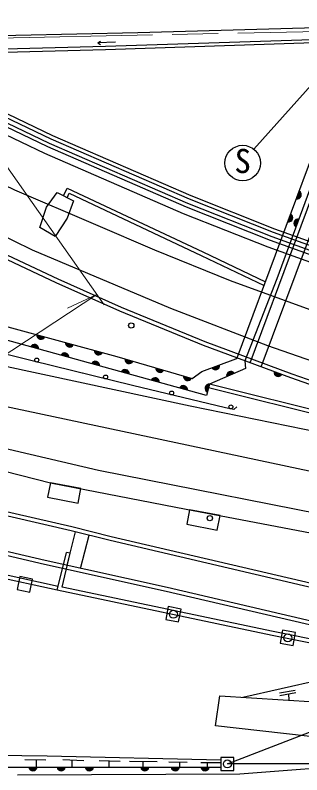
# Model space of a CAD drawing. Units: millimetres at full size, sheet at 1:1000; details may follow other scales. Extents: x -26383562 to 680000, y -222580654 to 380000.
# Drawn here: x 186294 to 208069, y 242516 to 300212 of the extents above; entities that cross this region are included whole.
import ezdxf
from ezdxf.enums import TextEntityAlignment as Align

# ---------------------------------------------------------------- set-up
doc = ezdxf.new("R2010")
doc.units = ezdxf.units.MM
doc.header["$LTSCALE"] = 1000
doc.linetypes.add('CHAIN', pattern=[18.5, 12, -1.5, 3.5, -1.5])
for name, color, linetype, lineweight in [('M-BGD', 7, 'Continuous', 25), ('M-BGD-EXST', 7, 'Continuous', 25), ('M-BMK', 2, 'CHAIN', 13), ('M-STR-HTXT', 7, 'Continuous', 13), ('M-STR-STR3', 7, 'Continuous', 25), ('M-STR-STRC', 7, 'Continuous', 25)]:
    doc.layers.add(name, color=color, linetype=linetype, lineweight=lineweight)
doc.styles.add('ＭＳ ゴシック', font='')
doc.styles.get('ＭＳ ゴシック').set_extended_font_data('MS Gothic')

msp = doc.modelspace()

# ---------------------------------------------------------------- hatches: boundary and pattern name
at = {"layer": 'M-BGD'}
for points in [[(207874, 286840), (207655, 286254, 0.84072)], [(207226, 285106), (207007, 284519, 0.84072)], [(207624, 284131), (207841, 284718, 0.84072)], [(188540, 275776), (187937, 275940, 0.84072)], [(190707, 275187), (190103, 275351, 0.84072)], [(187464, 275017), (188067, 274851, 0.84072)], [(192916, 274587), (192312, 274751, 0.84072)], [(189772, 274381), (190375, 274214, 0.84072)], [(195236, 273934), (194635, 274108, 0.84072)], [(192093, 273741), (192697, 273574, 0.84072)], [(201824, 273653), (201235, 273440, 0.84072)], [(194357, 273116), (194961, 272950, 0.84072)], [(197581, 273254), (196980, 273428, 0.84072)], [(202364, 272765), (202937, 273016, 0.84072)], [(206547, 272930), (205961, 273147, 0.84072)], [(196635, 272488), (197238, 272322, 0.84072)], [(199687, 272643), (199086, 272818, 0.84072)], [(198783, 271896), (199386, 271730, 0.84072)], [(200900, 271587), (201057, 272192, 0.84072)], [(187952, 243087), (187326, 243088, 0.84072)], [(190099, 243083), (189473, 243084, 0.84072)], [(192245, 243084), (191619, 243084, 0.84072)], [(196457, 243084), (195832, 243084, 0.84072)], [(198767, 243084), (198141, 243084, 0.84072)], [(201031, 243084), (200405, 243084, 0.84072)]]:
    msp.add_hatch(color=256, dxfattribs=at).paths.add_polyline_path(points)

# ---------------------------------------------------------------- linework, layer by layer
for p, q in [((192561, 298104), (192785, 297988)), ((204992, 273506), (211926, 292158)), ((203060, 274100), (203149, 274188)), ((190472, 259342), (190180, 259412)), ((202417, 243342), (220162, 250236)), ((206364, 248732), (207570, 248953)), ((206398, 248547), (207603, 248768)), ((207097, 248178), (207080, 248672)), ((187019, 243673), (188628, 243652)), ((187902, 243087), (187909, 243661)), ((189902, 243668), (191514, 243614)), ((190614, 243084), (190632, 243643)), ((192675, 243605), (194264, 243540)), ((193426, 243084), (193446, 243573)), ((194966, 243540), (197087, 243517)), ((196019, 243084), (196026, 243528)), ((197979, 243498), (199355, 243475)), ((198796, 243084), (198803, 243484)), ((200392, 243447), (201917, 243447)), ((200901, 243084), (200901, 243447))]:
    msp.add_line(p, q, dxfattribs=at)
for points in [[(282467, 266293), (276825, 266781), (267495, 267723), (258905, 268933), (252931, 269973), (244373, 271552), (237473, 273094), (227807, 275635), (222168, 277387), (213447, 280324), (205702, 283102), (199301, 285641), (188766, 290205), (179778, 294514), (173385, 297908), (166280, 301852), (151637, 310760), (145598, 314868), (141368, 317826), (137336, 320767), (131533, 325280), (124223, 331299), (118744, 336060), (113198, 341180)], [(208993, 282235), (205806, 283378), (199414, 285914), (188889, 290474), (179911, 294777), (173526, 298167), (166428, 302108), (151797, 311008), (145766, 315111), (141539, 318066), (137514, 321003), (131718, 325511), (124414, 331524), (118942, 336280), (113432, 341366)], [(244506, 272175), (237623, 273712), (227982, 276247), (222364, 277993), (213656, 280925), (205926, 283697), (199545, 286229), (189030, 290784), (180065, 295082), (173689, 298467), (166599, 302403), (151982, 311295), (145960, 315391), (141738, 318343), (137719, 321275), (131931, 325777), (124634, 331785), (119169, 336534), (114244, 341080)], [(244567, 272462), (237693, 273998), (228063, 276530), (222455, 278272), (213753, 281203), (206030, 283972), (199658, 286501), (189152, 291052), (180197, 295344), (173829, 298725), (166747, 302657), (152141, 311542), (146126, 315633), (141908, 318583), (137896, 321510), (132114, 326006), (124824, 332009), (119365, 336753), (114462, 341279)], [(141119, 308101), (142331, 307273), (148859, 302821), (152157, 300665), (155452, 298558), (157798, 297071), (163063, 293858), (166433, 291924), (173738, 287884), (176878, 286234), (183544, 282998), (189522, 280178), (194335, 278041), (200695, 275427), (207313, 272976), (214878, 270332), (222161, 268006), (228693, 266105), (235943, 264242), (240532, 263207), (245420, 262155)], [(140945, 307846), (142157, 307018), (148688, 302564), (151989, 300406), (155286, 298297), (157635, 296809), (162905, 293592), (166281, 291654), (173591, 287612), (176738, 285958), (183411, 282719), (189393, 279897), (194214, 277757), (200582, 275139), (207209, 272685), (214780, 270038), (222071, 267710), (228611, 265807), (235870, 263941), (240465, 262905), (245354, 261852)], [(212000, 298453), (193152, 297837), (176864, 297409)], [(212000, 298203), (193159, 297587), (176871, 297159)], [(193907, 298162), (192561, 298104), (192774, 298240)], [(203149, 274188), (209802, 292003), (212000, 297716)], [(212624, 297716), (206176, 280196), (203750, 273966)], [(204150, 273818), (211095, 292449), (213092, 291750)], [(189966, 286483), (190242, 287085), (200556, 282242), (205309, 279972)], [(190234, 286347), (190388, 286685), (200428, 281971), (205204, 279689)], [(162126, 283200), (165823, 282068), (181145, 277786), (194019, 274287), (199746, 272626), (200464, 273161), (203060, 274100)], [(203750, 273966), (203786, 273388), (201057, 272192), (200985, 271901), (200828, 271332), (186477, 275289), (162215, 282039), (159630, 282578)], [(203125, 270467), (202907, 270266), (202268, 270384), (195209, 272075), (187590, 273949), (177480, 276464), (162037, 280216), (161226, 280594), (160675, 280976), (160192, 281581), (159630, 282578)], [(157198, 268261), (157292, 269410), (157405, 270047), (157693, 270538), (158235, 271105), (158959, 271554), (159745, 271819), (160530, 271829), (161091, 271727), (173678, 268600), (188968, 264704), (199293, 262698), (213505, 259983), (231666, 256828), (232459, 256498), (233173, 256007), (233749, 255314), (234130, 254500), (234307, 253727), (234325, 253046), (234125, 252983)], [(255268, 259356), (244954, 260733), (229726, 262867), (215726, 267767), (210529, 269518), (200985, 271901)], [(255162, 259673), (244995, 261030), (229797, 263160), (215823, 268051), (210613, 269806), (201057, 272192)], [(189490, 256534), (179681, 258671), (176513, 259430), (177264, 262772)], [(189554, 256827), (179748, 258964), (176871, 259653), (177557, 262707)], [(218100, 250632), (205825, 253100), (189490, 256534), (190180, 259412)], [(218231, 250912), (205886, 253393), (189853, 256764), (190472, 259342)], [(230573, 251722), (234125, 252983), (231731, 253379), (221407, 254673), (218815, 251957), (218484, 251448), (217796, 249986), (209405, 249707), (203597, 248398)], [(186471, 242516), (203372, 242584), (213268, 243341), (215659, 244631), (201506, 246247), (201848, 248509), (218686, 247448), (221302, 247109), (230573, 251722), (223688, 251128), (220816, 249343), (219373, 248095), (215166, 247670)], [(160552, 247673), (162760, 249008), (164561, 250702), (166266, 248502), (163452, 245519), (166361, 244830), (172588, 243806), (177227, 243104), (189746, 243084), (201917, 243084)], [(201917, 243618), (188731, 243934), (177183, 244091), (168659, 245635), (164306, 246424)], [(245710, 244487), (231938, 243840), (219822, 243350), (213768, 243341), (202417, 243342)]]:
    msp.add_lwpolyline(points, dxfattribs=at)
for points in [[(188172, 284077), (188679, 285621), (189473, 286733), (190713, 286103), (190253, 284783), (189320, 283415)], [(188755, 263606), (191068, 263156), (191282, 264255), (188968, 264704)], [(199335, 261551), (201649, 261109), (201859, 262208), (199545, 262650)], [(186432, 256589), (187411, 256386), (187614, 257365), (186635, 257568)], [(197727, 254319), (198709, 254127), (198901, 255109), (197919, 255301)], [(206425, 252507), (207410, 252334), (207582, 253319), (206597, 253492)], [(201917, 242842), (202917, 242842), (202917, 243842), (201917, 243842)]]:
    msp.add_lwpolyline(points, close=True, dxfattribs=at)
for centre, radius in [((195111, 276641), 200), ((187932, 274020), 150), ((193164, 272732), 150), ((198182, 271517), 150), ((202679, 270461), 150), ((201081, 262009), 200), ((198314, 254714), 300), ((207004, 252913), 300), ((202417, 243342), 300)]:
    msp.add_circle(centre, radius, dxfattribs=at)
for centre, start, end in [((207713, 286566), 259.41351, 59.63124), ((207066, 284832), 259.41351, 59.63124), ((207784, 284406), 79.68567, 239.9034), ((188253, 275911), 174.68842, 334.90615), ((190419, 275322), 174.68842, 334.90615), ((187751, 274881), 354.47646, 154.69419), ((192628, 274722), 174.68842, 334.90615), ((190059, 274245), 354.47646, 154.69419), ((194951, 274074), 173.71712, 333.93485), ((192381, 273605), 354.47646, 154.69419), ((201511, 273598), 209.75809, 9.97582), ((194645, 272981), 354.47646, 154.69419), ((197296, 273394), 173.71712, 333.93485), ((202672, 272841), 33.56296, 193.7807), ((206273, 273090), 169.57475, 329.79248), ((196922, 272353), 354.47646, 154.69419), ((199401, 272783), 173.71712, 333.93485), ((199070, 271760), 354.47646, 154.69419), ((201032, 271876), 85.35735, 245.57508), ((187639, 243142), 189.79629, 350.01402), ((189786, 243138), 189.83311, 350.05085), ((191932, 243138), 189.89113, 350.10887), ((196144, 243138), 189.89113, 350.10887), ((198454, 243138), 189.89113, 350.10887), ((200718, 243138), 189.89113, 350.10887)]:
    msp.add_arc(centre, 318, start, end, dxfattribs=at)
at = {"layer": 'M-BGD-EXST'}
msp.add_line((211614, 298067), (204412, 290041), dxfattribs=at)
msp.add_circle((203575, 288982), 1350, dxfattribs=at)
at = {"layer": 'M-BMK'}
msp.add_lwpolyline([(65689, 297256), (82606, 296314), (93064, 295776), (92978, 297579), (120434, 297690), (158721, 298085), (166226, 298055), (212989, 299058), (228131, 299338), (243351, 299690), (250357, 299957)], dxfattribs=at)
at = {"layer": 'M-STR-HTXT'}
for p, q in [((180445, 296093), (193051, 278209)), ((192498, 278995), (172492, 265882)), ((192498, 278995), (190277, 277948))]:
    msp.add_line(p, q, dxfattribs=at)
at = {"layer": 'M-STR-STR3'}
msp.add_line((191265, 258193), (191907, 260709), dxfattribs=at)
for points in [[(211588, 253528), (197838, 256741), (188581, 258786), (176616, 261588), (165714, 264048), (159233, 265746), (148000, 268670), (138894, 271052), (129987, 273436), (114499, 277530), (112162, 278045), (106943, 279142), (98793, 280795), (83328, 283854), (77362, 287331)], [(211594, 253219), (197772, 256449), (188514, 258494), (176549, 261295), (165643, 263756), (159158, 265456), (147925, 268380), (138817, 270762), (129909, 273146), (114429, 277238), (112099, 277752), (106882, 278849), (98734, 280501), (83221, 283570), (77211, 287072)], [(209828, 256500), (193507, 260301), (190538, 261058), (178810, 263748), (175545, 264497), (166880, 266489), (159648, 268293), (150997, 270271)], [(209896, 256792), (193578, 260592), (190609, 261350), (178877, 264041), (175612, 264789), (166950, 266781), (159718, 268585), (151064, 270563)], [(190250, 258418), (190472, 259342), (190888, 260969)]]:
    msp.add_lwpolyline(points, dxfattribs=at)
at = {"layer": 'M-STR-STRC'}
for points in [[(252796, 269263), (244256, 271008), (237341, 272553), (227654, 275100), (221997, 276858), (213264, 279798), (205505, 282581), (199088, 285127), (188535, 289699), (179527, 294017), (173119, 297419), (166000, 301371), (151336, 310292), (145282, 314409), (141044, 317373), (137002, 320323), (131185, 324846), (123864, 330874), (118373, 335646), (112451, 341113)], [(248671, 262884), (240669, 264608), (232661, 266556), (223668, 269047), (214657, 271901), (205492, 275108), (198113, 277926), (187616, 282361), (174586, 288753), (163405, 294778), (155973, 299176), (148635, 303800), (138170, 310917), (128124, 318341), (119767, 325045), (110727, 332934), (102484, 340810)], [(244839, 267421), (236760, 269238), (230910, 270843), (224387, 272588), (219408, 274174), (215754, 275337), (211712, 276773), (209273, 277639), (202656, 280023), (196894, 282377), (192420, 284293), (186273, 286928), (180116, 289892), (174951, 292463), (169179, 295645), (163564, 298857), (156627, 302964), (151349, 306297)], [(181675, 298594), (195620, 298890), (208281, 299256), (219353, 299413), (233526, 299601), (242466, 299832), (250359, 300492)], [(209813, 265327), (185152, 270559), (163047, 275984)], [(254812, 258247), (242210, 259986), (228746, 262065), (211998, 267996), (199576, 270509), (185341, 273578)], [(246592, 256076), (229987, 258605), (213155, 261570), (192634, 265630), (171390, 270593), (162298, 272885), (161588, 273064), (160964, 273151), (160122, 273043), (159664, 272881), (158762, 272185)]]:
    msp.add_lwpolyline(points, dxfattribs=at)

# ---------------------------------------------------------------- texts
at = {"layer": 'M-BGD-EXST', "style": 'ＭＳ ゴシック'}
msp.add_text('S', height=1833, rotation=358.508, dxfattribs=at).set_placement((202919, 287689), align=Align.BOTTOM_LEFT)

doc.saveas('drawing.dxf')
